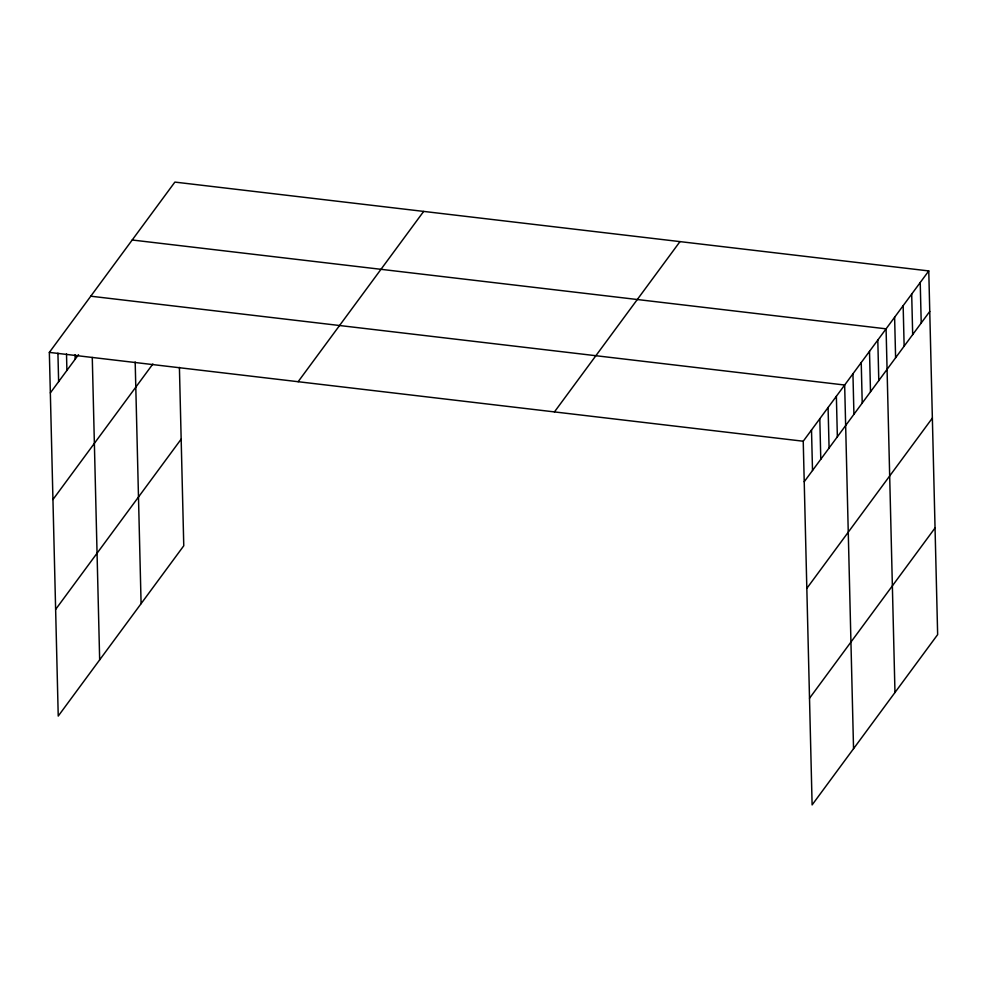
<?xml version="1.0" encoding="UTF-8"?>
<svg xmlns="http://www.w3.org/2000/svg" width="987" height="987" viewBox="0 0 987 987"><rect width="100%" height="100%" fill="white"/><g stroke="black" fill="none" stroke-linecap="round" stroke-linejoin="round"><path stroke-width="1.48" d="M179.412 367.398L183.767 545.774L58.233 716.068L49.35 352.396L174.884 182.089L928.767 270.931L937.65 634.604L812.116 804.911L803.233 441.226L928.767 270.931M50.337 392.9L78.504 354.691M52.953 499.545L152.874 363.993M55.63 609.423L181.164 439.129M298.136 381.71L423.657 211.415M554.447 411.912L679.981 241.618M804.22 481.742L929.754 311.436M806.823 588.388L932.357 418.081M809.513 698.265L935.047 527.959M132.196 240.001L886.079 328.831L894.975 692.504M90.779 296.199L844.662 385.029L853.545 748.714M49.35 352.396L803.233 441.226M920.229 282.516L921.216 323.02M911.692 294.089L912.679 334.605M903.154 305.674L904.141 346.178M894.617 317.246L895.604 357.763M877.801 340.071L878.788 380.587M869.51 351.31L870.497 391.827M861.232 362.55L862.219 403.066M852.941 373.789L853.928 414.306M836.371 396.268L837.358 436.785M828.081 407.508L829.08 448.024M819.802 418.747L820.789 459.263M811.511 429.987L812.511 470.503M135.182 361.97L141.092 603.674M92.272 357.442L99.662 659.871M75.086 354.678L75.197 359.182M66.511 353.914L66.906 370.421M57.925 353.161L58.628 381.661"/></g></svg>
